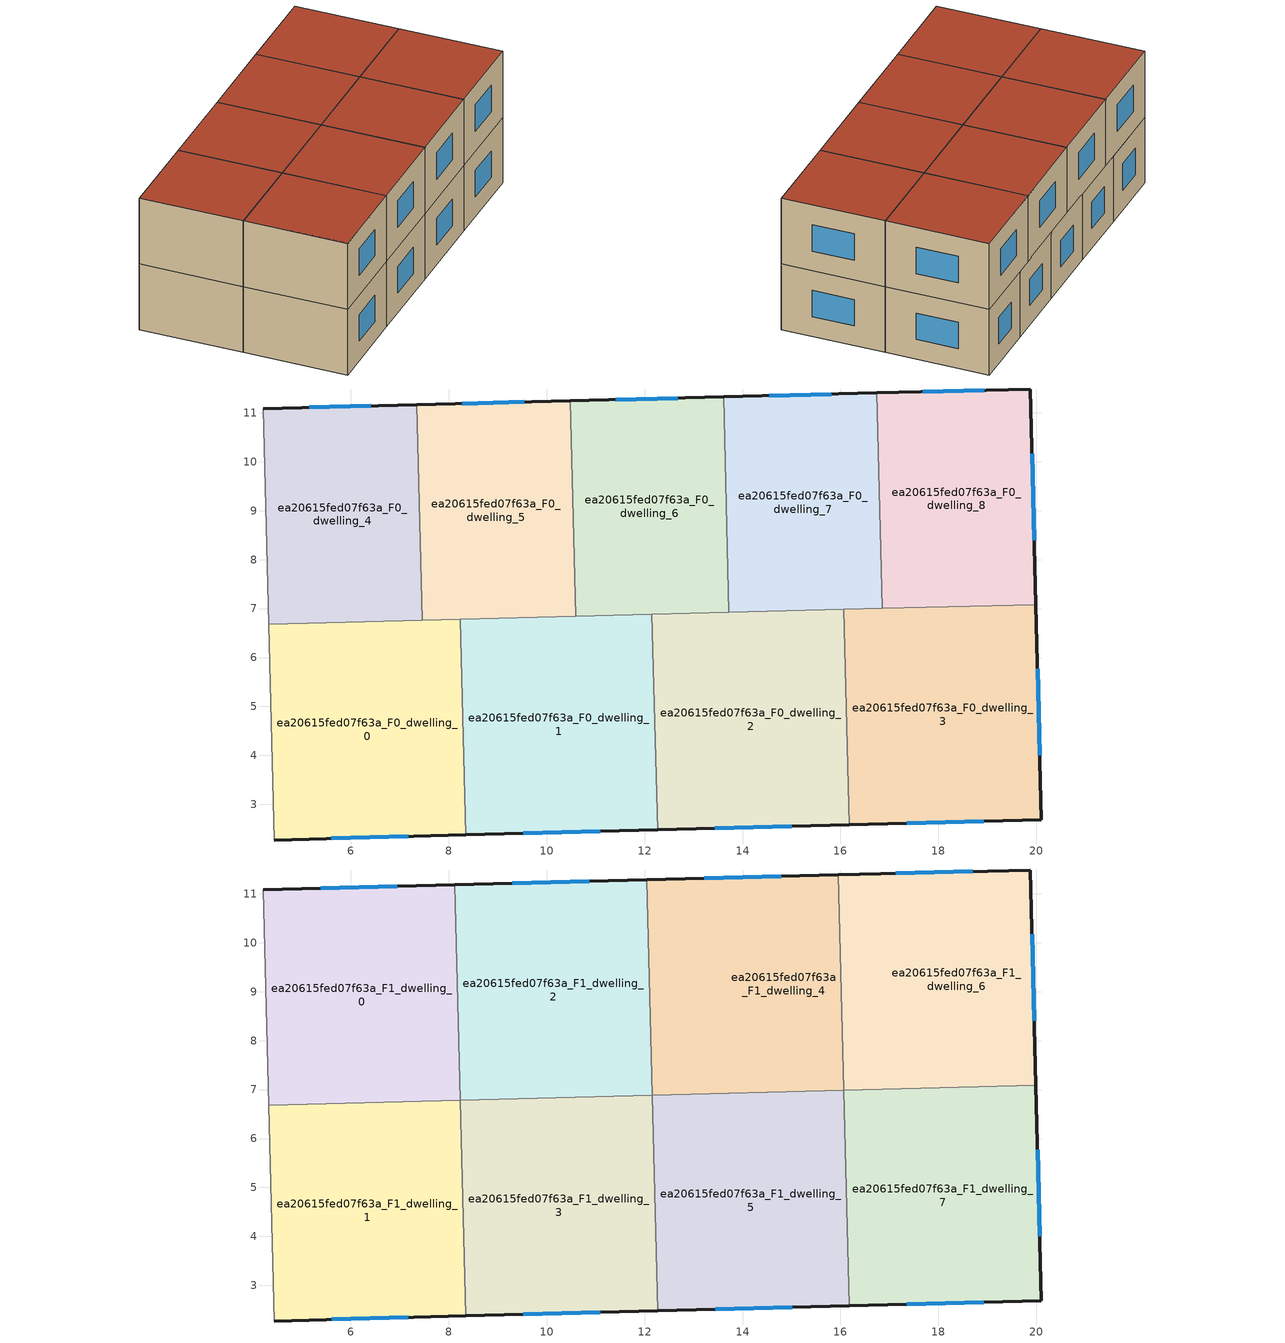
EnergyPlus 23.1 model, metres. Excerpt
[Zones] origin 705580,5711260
ea20615fed07f63a_F0_dwelling_0
 floor ground (EU_floor_Construction): 8.23,6.78 8.35,2.38 4.43,2.27 4.32,6.68 z0
 wall outside (EU_wall_Construction): 4.43,2.27 8.35,2.38 z0:3
 wall to ea20615fed07f63a_F0_dwelling_1 (EU_wall_Construction): 8.35,2.38 8.23,6.78 z0:3
 wall adiabatic (EU_wall_Construction): 4.32,6.68 4.43,2.27 z0:3
 wall to ea20615fed07f63a_F0_dwelling_4 (EU_wall_Construction): 7.45,6.76 4.32,6.68 z0:3
 wall to ea20615fed07f63a_F0_dwelling_5 (EU_wall_Construction): 8.23,6.78 7.45,6.76 z0:3
 window (EU_Window_Construction): 5.6,2.3 7.17,2.35 z0.9:2.1
ea20615fed07f63a_F0_dwelling_1
 floor ground (EU_floor_Construction): 12.15,6.88 12.26,2.48 8.35,2.38 8.23,6.78 z0
 wall outside (EU_wall_Construction): 8.35,2.38 12.26,2.48 z0:3
 wall to ea20615fed07f63a_F0_dwelling_2 (EU_wall_Construction): 12.26,2.48 12.15,6.88 z0:3
 wall to ea20615fed07f63a_F0_dwelling_5 (EU_wall_Construction): 10.59,6.84 8.23,6.78 z0:3
 wall to ea20615fed07f63a_F0_dwelling_6 (EU_wall_Construction): 12.15,6.88 10.59,6.84 z0:3
 window (EU_Window_Construction): 9.52,2.41 11.09,2.45 z0.9:2.1
ea20615fed07f63a_F0_dwelling_2
 floor ground (EU_floor_Construction): 16.07,6.98 16.18,2.58 12.26,2.48 12.15,6.88 z0
 wall outside (EU_wall_Construction): 12.26,2.48 16.18,2.58 z0:3
 wall to ea20615fed07f63a_F0_dwelling_3 (EU_wall_Construction): 16.18,2.58 16.07,6.98 z0:3
 wall to ea20615fed07f63a_F0_dwelling_7 (EU_wall_Construction): 16.07,6.98 13.72,6.92 z0:3
 wall to ea20615fed07f63a_F0_dwelling_6 (EU_wall_Construction): 13.72,6.92 12.15,6.88 z0:3
 window (EU_Window_Construction): 13.44,2.51 15.01,2.55 z0.9:2.1
ea20615fed07f63a_F0_dwelling_3
 floor ground (EU_floor_Construction): 19.99,7.08 20.1,2.69 16.18,2.58 16.07,6.98 z0
 wall outside (EU_wall_Construction): 16.18,2.58 20.1,2.69 19.99,7.08 z0:3
 wall to ea20615fed07f63a_F0_dwelling_8 (EU_wall_Construction): 19.99,7.08 16.86,7 z0:3
 wall to ea20615fed07f63a_F0_dwelling_7 (EU_wall_Construction): 16.86,7 16.07,6.98 z0:3
 window (EU_Window_Construction): 20.07,4 20.03,5.77 / 17.36,2.61 18.93,2.66 z0.9:2.1
ea20615fed07f63a_F0_dwelling_4
 floor ground (EU_floor_Construction): 7.34,11.16 7.45,6.76 4.32,6.68 4.21,11.08 z0
 wall outside (EU_wall_Construction): 7.34,11.16 4.21,11.08 z0:3
 wall to ea20615fed07f63a_F0_dwelling_5 (EU_wall_Construction): 7.45,6.76 7.34,11.16 z0:3
 wall adiabatic (EU_wall_Construction): 4.21,11.08 4.32,6.68 z0:3
 window (EU_Window_Construction): 6.4,11.14 5.15,11.11 z0.9:2.1
 ceiling adiabatic (EU_roof_Construction): 7.45,6.76 7.34,11.16 4.21,11.08 4.32,6.68 z3
ea20615fed07f63a_F0_dwelling_5
 floor ground (EU_floor_Construction): 10.48,11.24 10.59,6.84 7.45,6.76 7.34,11.16 z0
 wall outside (EU_wall_Construction): 10.48,11.24 7.34,11.16 z0:3
 wall to ea20615fed07f63a_F0_dwelling_6 (EU_wall_Construction): 10.59,6.84 10.48,11.24 z0:3
 window (EU_Window_Construction): 9.54,11.22 8.28,11.19 z0.9:2.1
 ceiling adiabatic (EU_roof_Construction): 10.59,6.84 10.48,11.24 8.12,11.18 8.23,6.78 z3; 8.23,6.78 8.12,11.18 7.34,11.16 7.45,6.76 z3
ea20615fed07f63a_F0_dwelling_6
 floor ground (EU_floor_Construction): 13.61,11.33 13.72,6.92 10.59,6.84 10.48,11.24 z0
 wall outside (EU_wall_Construction): 13.61,11.33 10.48,11.24 z0:3
 wall to ea20615fed07f63a_F0_dwelling_7 (EU_wall_Construction): 13.72,6.92 13.61,11.33 z0:3
 window (EU_Window_Construction): 12.67,11.3 11.41,11.27 z0.9:2.1
 ceiling adiabatic (EU_roof_Construction): 12.15,6.88 12.04,11.28 10.48,11.24 10.59,6.84 z3
ea20615fed07f63a_F0_dwelling_7
 floor ground (EU_floor_Construction): 16.74,11.41 16.86,7 13.72,6.92 13.61,11.33 z0
 wall outside (EU_wall_Construction): 16.74,11.41 13.61,11.33 z0:3
 wall to ea20615fed07f63a_F0_dwelling_8 (EU_wall_Construction): 16.86,7 16.74,11.41 z0:3
 window (EU_Window_Construction): 15.81,11.38 14.55,11.35 z0.9:2.1
ea20615fed07f63a_F0_dwelling_8
 floor ground (EU_floor_Construction): 19.88,11.49 19.99,7.08 16.86,7 16.74,11.41 z0
 wall outside (EU_wall_Construction): 19.99,7.08 19.88,11.49 16.74,11.41 z0:3
 window (EU_Window_Construction): 19.96,8.4 19.91,10.17 / 18.94,11.46 17.68,11.43 z0.9:2.1
ea20615fed07f63a_F1_dwelling_0
 floor adiabatic (EU_floor_Construction): 8.12,11.18 8.23,6.78 4.32,6.68 4.21,11.08 z3
 wall outside (EU_wall_Construction): 8.12,11.18 4.21,11.08 z3:6
 wall to ea20615fed07f63a_F1_dwelling_1 (EU_wall_Construction): 4.32,6.68 8.23,6.78 z3:6
 wall adiabatic (EU_wall_Construction): 4.21,11.08 4.32,6.68 z3:6
 wall to ea20615fed07f63a_F1_dwelling_2 (EU_wall_Construction): 8.23,6.78 8.12,11.18 z3:6
 window (EU_Window_Construction): 6.95,11.15 5.38,11.11 z3.9:5.1
 roof outside (EU_roof_Construction): 8.23,6.78 8.12,11.18 4.21,11.08 4.32,6.68 z6
ea20615fed07f63a_F1_dwelling_1
 floor to ea20615fed07f63a_F0_dwelling_0 (EU_floor_Construction): 8.23,6.78 8.35,2.38 4.43,2.27 4.32,6.68 z3
 wall outside (EU_wall_Construction): 4.43,2.27 8.35,2.38 z3:6
 wall adiabatic (EU_wall_Construction): 4.32,6.68 4.43,2.27 z3:6
 wall to ea20615fed07f63a_F1_dwelling_3 (EU_wall_Construction): 8.35,2.38 8.23,6.78 z3:6
 window (EU_Window_Construction): 5.6,2.3 7.18,2.35 z3.9:5.1
 roof outside (EU_roof_Construction): 8.35,2.38 8.23,6.78 4.32,6.68 4.43,2.27 z6
ea20615fed07f63a_F1_dwelling_2
 floor adiabatic (EU_floor_Construction): 12.04,11.28 12.15,6.88 8.23,6.78 8.12,11.18 z3
 wall outside (EU_wall_Construction): 12.04,11.28 8.12,11.18 z3:6
 wall to ea20615fed07f63a_F1_dwelling_3 (EU_wall_Construction): 8.23,6.78 12.15,6.88 z3:6
 wall to ea20615fed07f63a_F1_dwelling_4 (EU_wall_Construction): 12.15,6.88 12.04,11.28 z3:6
 window (EU_Window_Construction): 10.87,11.25 9.3,11.21 z3.9:5.1
 roof outside (EU_roof_Construction): 12.15,6.88 12.04,11.28 8.12,11.18 8.23,6.78 z6
ea20615fed07f63a_F1_dwelling_3
 floor to ea20615fed07f63a_F0_dwelling_1 (EU_floor_Construction): 12.15,6.88 12.26,2.48 8.35,2.38 8.23,6.78 z3
 floor to ea20615fed07f63a_F0_dwelling_2 (EU_floor_Construction): 12.15,6.88 12.22,4.36 12.26,2.48 z3
 wall outside (EU_wall_Construction): 8.35,2.38 12.27,2.48 z3:6
 wall to ea20615fed07f63a_F1_dwelling_5 (EU_wall_Construction): 12.27,2.48 12.15,6.88 z3:6
 window (EU_Window_Construction): 9.52,2.41 11.09,2.45 z3.9:5.1
 roof outside (EU_roof_Construction): 12.27,2.48 12.15,6.88 8.23,6.78 8.35,2.38 z6
ea20615fed07f63a_F1_dwelling_4
 floor to ea20615fed07f63a_F0_dwelling_7 (EU_floor_Construction): 15.96,11.38 16.07,6.98 13.72,6.92 13.61,11.32 z3
 floor to ea20615fed07f63a_F0_dwelling_6 (EU_floor_Construction): 13.61,11.32 13.72,6.92 12.15,6.88 12.04,11.28 z3
 wall outside (EU_wall_Construction): 15.96,11.38 12.04,11.28 z3:6
 wall to ea20615fed07f63a_F1_dwelling_5 (EU_wall_Construction): 12.15,6.88 16.07,6.98 z3:6
 wall to ea20615fed07f63a_F1_dwelling_6 (EU_wall_Construction): 16.07,6.98 15.96,11.38 z3:6
 window (EU_Window_Construction): 14.79,11.35 13.21,11.31 z3.9:5.1
 roof outside (EU_roof_Construction): 16.07,6.98 15.96,11.38 12.04,11.28 12.15,6.88 z6
ea20615fed07f63a_F1_dwelling_5
 floor outside (EU_floor_Construction): 16.07,6.98 16.18,2.58 12.27,2.48 16.18,2.58 16.07,6.98 12.15,6.88 12.21,4.5 12.15,6.88 z3
 floor to ea20615fed07f63a_F0_dwelling_2 (EU_floor_Construction): 16.07,6.98 16.18,2.58 12.27,2.48 12.15,6.88 z3
 wall outside (EU_wall_Construction): 12.27,2.48 16.18,2.58 z3:6
 wall to ea20615fed07f63a_F1_dwelling_7 (EU_wall_Construction): 16.18,2.58 16.07,6.98 z3:6
 window (EU_Window_Construction): 13.44,2.51 15.01,2.55 z3.9:5.1
 roof outside (EU_roof_Construction): 16.18,2.58 16.07,6.98 12.15,6.88 12.27,2.48 z6
ea20615fed07f63a_F1_dwelling_6
 floor to ea20615fed07f63a_F0_dwelling_8 (EU_floor_Construction): 19.88,11.49 19.99,7.08 16.86,7.01 16.74,11.41 z3
 floor to ea20615fed07f63a_F0_dwelling_7 (EU_floor_Construction): 16.74,11.41 16.86,7.01 16.07,6.99 15.96,11.38 z3
 wall outside (EU_wall_Construction): 19.99,7.08 19.88,11.49 15.96,11.38 z3:6
 wall to ea20615fed07f63a_F1_dwelling_7 (EU_wall_Construction): 16.07,6.99 19.99,7.08 z3:6
 window (EU_Window_Construction): 19.96,8.4 19.91,10.17 / 18.71,11.46 17.13,11.41 z3.9:5.1
 roof outside (EU_roof_Construction): 19.99,7.08 19.88,11.49 15.96,11.38 16.07,6.99 z6
ea20615fed07f63a_F1_dwelling_7
 floor to ea20615fed07f63a_F0_dwelling_3 (EU_floor_Construction): 19.99,7.08 20.1,2.69 16.18,2.58 16.07,6.98 z3
 floor to ea20615fed07f63a_F0_dwelling_7 (EU_floor_Construction): 16.86,7.01 16.86,7 16.07,6.98 z3
 wall outside (EU_wall_Construction): 16.18,2.58 20.1,2.69 19.99,7.08 z3:6
 window (EU_Window_Construction): 20.07,4 20.03,5.77 / 17.36,2.61 18.93,2.66 z3.9:5.1
 roof outside (EU_roof_Construction): 20.1,2.69 19.99,7.08 16.07,6.99 16.18,2.58 z6
shading: 4.21,11.08 4.48,2.27 z0:6
[Building]
EU S2 Campaign: North Axis=0; Terrain=City; Solar Distribution=FullExterior
[Site:Location]
London: Latitude=51.5; Longitude=-0.5; Time Zone=0; Elevation=25
[SizingPeriod:WeatherFileDays]
AnnualSizingPeriod: Begin Month=1; Begin Day of Month=1; End Month=12; End Day of Month=31; Day of Week for Start Day=Monday; Use Weather File Daylight Saving Period=No; Use Weather File Rain and Snow Indicators=No
[MATERIAL]
EU_InternalMass_Material: Roughness=MediumRough; Thickness=0.1; Conductivity=1; Density=1800; Specific Heat=900; Thermal Absorptance=0.9; Solar Absorptance=0.7; Visible Absorptance=0.7
[MATERIAL:NOMASS] Roughness=MediumRough; Thermal Absorptance=0.9; Solar Absorptance=0.7; Visible Absorptance=0.7
Name | Thermal Resistance
EU_wall_NoMass | 1.04674
EU_roof_NoMass | 4.32442
EU_floor_NoMass | 2.04616
[WINDOWMATERIAL:SIMPLEGLAZINGSYSTEM]
EU_Window_SimpleGlazing: UFactor=4.25843; Solar Heat Gain Coefficient=0.85; Visible Transmittance=0.85
[CONSTRUCTION]
EU_wall_Construction: EU_wall_NoMass
EU_roof_Construction: EU_roof_NoMass
EU_floor_Construction: EU_floor_NoMass
EU_InternalMass_Construction: EU_InternalMass_Material
EU_Window_Construction: EU_Window_SimpleGlazing
[ZONE] Type=1; Multiplier=1; Ceiling Height=autocalculate; Floor Area=autocalculate; Part of Total Floor Area=Yes
Name | Volume
ea20615fed07f63a_F0_dwelling_0 | 51.7815
ea20615fed07f63a_F1_dwelling_0 | 51.783
ea20615fed07f63a_F0_dwelling_1 | 51.7925
ea20615fed07f63a_F1_dwelling_1 | 51.7786
ea20615fed07f63a_F0_dwelling_2; ea20615fed07f63a_F1_dwelling_6 | 51.7837
ea20615fed07f63a_F1_dwelling_2 | 51.7932
ea20615fed07f63a_F0_dwelling_3; ea20615fed07f63a_F1_dwelling_5 | 51.7749
ea20615fed07f63a_F1_dwelling_3 | 51.8005
ea20615fed07f63a_F0_dwelling_4 | 41.4265
ea20615fed07f63a_F1_dwelling_4 | 51.7698
ea20615fed07f63a_F0_dwelling_5 | 41.4272
ea20615fed07f63a_F0_dwelling_6 | 41.4258
ea20615fed07f63a_F0_dwelling_7 | 41.4243
ea20615fed07f63a_F1_dwelling_7 | 51.7844
ea20615fed07f63a_F0_dwelling_8 | 41.4375
[INTERNALMASS] Construction=EU_InternalMass_Construction
Name | Zone or ZoneList | Surface Area
ea20615fed07f63a_F0_dwelling_0_EU_InternalMass | ea20615fed07f63a_F0_dwelling_0 | 17.2605
ea20615fed07f63a_F0_dwelling_1_EU_InternalMass | ea20615fed07f63a_F0_dwelling_1 | 17.2639
ea20615fed07f63a_F0_dwelling_2_EU_InternalMass | ea20615fed07f63a_F0_dwelling_2 | 17.2612
ea20615fed07f63a_F0_dwelling_3_EU_InternalMass | ea20615fed07f63a_F0_dwelling_3 | 17.2584
ea20615fed07f63a_F0_dwelling_4_EU_InternalMass | ea20615fed07f63a_F0_dwelling_4 | 13.8087
ea20615fed07f63a_F0_dwelling_5_EU_InternalMass | ea20615fed07f63a_F0_dwelling_5 | 13.8093
ea20615fed07f63a_F0_dwelling_6_EU_InternalMass | ea20615fed07f63a_F0_dwelling_6 | 13.8087
ea20615fed07f63a_F0_dwelling_7_EU_InternalMass | ea20615fed07f63a_F0_dwelling_7 | 13.808
ea20615fed07f63a_F0_dwelling_8_EU_InternalMass | ea20615fed07f63a_F0_dwelling_8 | 13.8124
ea20615fed07f63a_F1_dwelling_0_EU_InternalMass | ea20615fed07f63a_F1_dwelling_0 | 17.2612
ea20615fed07f63a_F1_dwelling_1_EU_InternalMass | ea20615fed07f63a_F1_dwelling_1 | 17.2585
ea20615fed07f63a_F1_dwelling_2_EU_InternalMass | ea20615fed07f63a_F1_dwelling_2 | 17.2644
ea20615fed07f63a_F1_dwelling_3_EU_InternalMass | ea20615fed07f63a_F1_dwelling_3 | 17.2656
ea20615fed07f63a_F1_dwelling_4_EU_InternalMass | ea20615fed07f63a_F1_dwelling_4 | 17.2574
ea20615fed07f63a_F1_dwelling_5_EU_InternalMass | ea20615fed07f63a_F1_dwelling_5 | 17.2585
ea20615fed07f63a_F1_dwelling_6_EU_InternalMass | ea20615fed07f63a_F1_dwelling_6 | 17.2615
ea20615fed07f63a_F1_dwelling_7_EU_InternalMass | ea20615fed07f63a_F1_dwelling_7 | 17.2624
[OTHEREQUIPMENT] Fuel Type=Electricity; Design Level Calculation Method=Watts/Area; Power per Zone Floor Area=1; Fraction Latent=0; Fraction Radiant=0; Fraction Lost=0; Carbon Dioxide Generation Rate=0; EndUse Subcategory=EU_Step8_InternalGains
Name | Zone or ZoneList or Space or SpaceList | Schedule
EU_Step8_InternalGain_ea20615fed07f63a_F0_dwelling_0_f000 | ea20615fed07f63a_F0_dwelling_0 | EU_Step8_GainSchedule_ea20615fed07f63a_F0_dwelling_0_f000
EU_Step8_InternalGain_ea20615fed07f63a_F0_dwelling_1_f000 | ea20615fed07f63a_F0_dwelling_1 | EU_Step8_GainSchedule_ea20615fed07f63a_F0_dwelling_1_f000
EU_Step8_InternalGain_ea20615fed07f63a_F0_dwelling_2_f000 | ea20615fed07f63a_F0_dwelling_2 | EU_Step8_GainSchedule_ea20615fed07f63a_F0_dwelling_2_f000
EU_Step8_InternalGain_ea20615fed07f63a_F0_dwelling_3_f000 | ea20615fed07f63a_F0_dwelling_3 | EU_Step8_GainSchedule_ea20615fed07f63a_F0_dwelling_3_f000
EU_Step8_InternalGain_ea20615fed07f63a_F0_dwelling_4_f000 | ea20615fed07f63a_F0_dwelling_4 | EU_Step8_GainSchedule_ea20615fed07f63a_F0_dwelling_4_f000
EU_Step8_InternalGain_ea20615fed07f63a_F0_dwelling_5_f000 | ea20615fed07f63a_F0_dwelling_5 | EU_Step8_GainSchedule_ea20615fed07f63a_F0_dwelling_5_f000
EU_Step8_InternalGain_ea20615fed07f63a_F0_dwelling_6_f000 | ea20615fed07f63a_F0_dwelling_6 | EU_Step8_GainSchedule_ea20615fed07f63a_F0_dwelling_6_f000
EU_Step8_InternalGain_ea20615fed07f63a_F0_dwelling_7_f000 | ea20615fed07f63a_F0_dwelling_7 | EU_Step8_GainSchedule_ea20615fed07f63a_F0_dwelling_7_f000
EU_Step8_InternalGain_ea20615fed07f63a_F0_dwelling_8_f000 | ea20615fed07f63a_F0_dwelling_8 | EU_Step8_GainSchedule_ea20615fed07f63a_F0_dwelling_8_f000
EU_Step8_InternalGain_ea20615fed07f63a_F1_dwelling_0_f000 | ea20615fed07f63a_F1_dwelling_0 | EU_Step8_GainSchedule_ea20615fed07f63a_F1_dwelling_0_f000
EU_Step8_InternalGain_ea20615fed07f63a_F1_dwelling_1_f000 | ea20615fed07f63a_F1_dwelling_1 | EU_Step8_GainSchedule_ea20615fed07f63a_F1_dwelling_1_f000
EU_Step8_InternalGain_ea20615fed07f63a_F1_dwelling_2_f000 | ea20615fed07f63a_F1_dwelling_2 | EU_Step8_GainSchedule_ea20615fed07f63a_F1_dwelling_2_f000
EU_Step8_InternalGain_ea20615fed07f63a_F1_dwelling_3_f000 | ea20615fed07f63a_F1_dwelling_3 | EU_Step8_GainSchedule_ea20615fed07f63a_F1_dwelling_3_f000
EU_Step8_InternalGain_ea20615fed07f63a_F1_dwelling_4_f000 | ea20615fed07f63a_F1_dwelling_4 | EU_Step8_GainSchedule_ea20615fed07f63a_F1_dwelling_4_f000
EU_Step8_InternalGain_ea20615fed07f63a_F1_dwelling_5_f000 | ea20615fed07f63a_F1_dwelling_5 | EU_Step8_GainSchedule_ea20615fed07f63a_F1_dwelling_5_f000
EU_Step8_InternalGain_ea20615fed07f63a_F1_dwelling_6_f000 | ea20615fed07f63a_F1_dwelling_6 | EU_Step8_GainSchedule_ea20615fed07f63a_F1_dwelling_6_f000
EU_Step8_InternalGain_ea20615fed07f63a_F1_dwelling_7_f000 | ea20615fed07f63a_F1_dwelling_7 | EU_Step8_GainSchedule_ea20615fed07f63a_F1_dwelling_7_f000
[ZONEVENTILATION:DESIGNFLOWRATE] Schedule=EU_AlwaysOn; Design Flow Rate Calculation Method=AirChanges/Hour; Air Changes per Hour=0.488719; Ventilation Type=Natural; Fan Pressure Rise=0; Fan Total Efficiency=1; Constant Term Coefficient=1; Temperature Term Coefficient=0; Velocity Term Coefficient=0; Velocity Squared Term Coefficient=0; Minimum Indoor Temperature=-100; Maximum Indoor Temperature=100; Delta Temperature=-100; Minimum Outdoor Temperature=-100; Maximum Outdoor Temperature=100; Maximum Wind Speed=40
Name | Zone or ZoneList or Space or SpaceList
EU_ConstantAir_ea20615fed07f63a_F0_dwelling_0 | ea20615fed07f63a_F0_dwelling_0
EU_ConstantAir_ea20615fed07f63a_F0_dwelling_1 | ea20615fed07f63a_F0_dwelling_1
EU_ConstantAir_ea20615fed07f63a_F0_dwelling_2 | ea20615fed07f63a_F0_dwelling_2
EU_ConstantAir_ea20615fed07f63a_F0_dwelling_3 | ea20615fed07f63a_F0_dwelling_3
EU_ConstantAir_ea20615fed07f63a_F0_dwelling_4 | ea20615fed07f63a_F0_dwelling_4
EU_ConstantAir_ea20615fed07f63a_F0_dwelling_5 | ea20615fed07f63a_F0_dwelling_5
EU_ConstantAir_ea20615fed07f63a_F0_dwelling_6 | ea20615fed07f63a_F0_dwelling_6
EU_ConstantAir_ea20615fed07f63a_F0_dwelling_7 | ea20615fed07f63a_F0_dwelling_7
EU_ConstantAir_ea20615fed07f63a_F0_dwelling_8 | ea20615fed07f63a_F0_dwelling_8
EU_ConstantAir_ea20615fed07f63a_F1_dwelling_0 | ea20615fed07f63a_F1_dwelling_0
EU_ConstantAir_ea20615fed07f63a_F1_dwelling_1 | ea20615fed07f63a_F1_dwelling_1
EU_ConstantAir_ea20615fed07f63a_F1_dwelling_2 | ea20615fed07f63a_F1_dwelling_2
EU_ConstantAir_ea20615fed07f63a_F1_dwelling_3 | ea20615fed07f63a_F1_dwelling_3
EU_ConstantAir_ea20615fed07f63a_F1_dwelling_4 | ea20615fed07f63a_F1_dwelling_4
EU_ConstantAir_ea20615fed07f63a_F1_dwelling_5 | ea20615fed07f63a_F1_dwelling_5
EU_ConstantAir_ea20615fed07f63a_F1_dwelling_6 | ea20615fed07f63a_F1_dwelling_6
EU_ConstantAir_ea20615fed07f63a_F1_dwelling_7 | ea20615fed07f63a_F1_dwelling_7
[HVACTEMPLATE:THERMOSTAT] Constant Heating Setpoint=20; Constant Cooling Setpoint=50
EU_HeatOnly_ea20615fed07f63a_F0_dwelling_0; EU_HeatOnly_ea20615fed07f63a_F0_dwelling_1; EU_HeatOnly_ea20615fed07f63a_F0_dwelling_2; EU_HeatOnly_ea20615fed07f63a_F0_dwelling_3; EU_HeatOnly_ea20615fed07f63a_F0_dwelling_4; EU_HeatOnly_ea20615fed07f63a_F0_dwelling_5; EU_HeatOnly_ea20615fed07f63a_F0_dwelling_6; EU_HeatOnly_ea20615fed07f63a_F0_dwelling_7; EU_HeatOnly_ea20615fed07f63a_F0_dwelling_8; EU_HeatOnly_ea20615fed07f63a_F1_dwelling_0; EU_HeatOnly_ea20615fed07f63a_F1_dwelling_1; EU_HeatOnly_ea20615fed07f63a_F1_dwelling_2; EU_HeatOnly_ea20615fed07f63a_F1_dwelling_3; EU_HeatOnly_ea20615fed07f63a_F1_dwelling_4; EU_HeatOnly_ea20615fed07f63a_F1_dwelling_5; EU_HeatOnly_ea20615fed07f63a_F1_dwelling_6; EU_HeatOnly_ea20615fed07f63a_F1_dwelling_7
[HVACTEMPLATE:ZONE:IDEALLOADSAIRSYSTEM] System Availability Schedule=EU_AlwaysOn; Maximum Heating Supply Air Temperature=50; Minimum Cooling Supply Air Temperature=13; Maximum Heating Supply Air Humidity Ratio=0.0156; Minimum Cooling Supply Air Humidity Ratio=0.0077; Heating Limit=NoLimit; Cooling Limit=NoLimit; Heating Availability Schedule=EU_AlwaysOn; Cooling Availability Schedule=EU_CoolingOff; Dehumidification Control Type=ConstantSensibleHeatRatio; Cooling Sensible Heat Ratio=0.7; Dehumidification Setpoint=60; Humidification Control Type=None; Humidification Setpoint=30; Outdoor Air Method=None; Outdoor Air Flow Rate per Person=0.00944; Outdoor Air Flow Rate per Zone Floor Area=0; Outdoor Air Flow Rate per Zone=0; Demand Controlled Ventilation Type=None; Outdoor Air Economizer Type=NoEconomizer; Heat Recovery Type=None; Sensible Heat Recovery Effectiveness=0.7; Latent Heat Recovery Effectiveness=0.65
Name | Template Thermostat
ea20615fed07f63a_F0_dwelling_0 | EU_HeatOnly_ea20615fed07f63a_F0_dwelling_0
ea20615fed07f63a_F0_dwelling_1 | EU_HeatOnly_ea20615fed07f63a_F0_dwelling_1
ea20615fed07f63a_F0_dwelling_2 | EU_HeatOnly_ea20615fed07f63a_F0_dwelling_2
ea20615fed07f63a_F0_dwelling_3 | EU_HeatOnly_ea20615fed07f63a_F0_dwelling_3
ea20615fed07f63a_F0_dwelling_4 | EU_HeatOnly_ea20615fed07f63a_F0_dwelling_4
ea20615fed07f63a_F0_dwelling_5 | EU_HeatOnly_ea20615fed07f63a_F0_dwelling_5
ea20615fed07f63a_F0_dwelling_6 | EU_HeatOnly_ea20615fed07f63a_F0_dwelling_6
ea20615fed07f63a_F0_dwelling_7 | EU_HeatOnly_ea20615fed07f63a_F0_dwelling_7
ea20615fed07f63a_F0_dwelling_8 | EU_HeatOnly_ea20615fed07f63a_F0_dwelling_8
ea20615fed07f63a_F1_dwelling_0 | EU_HeatOnly_ea20615fed07f63a_F1_dwelling_0
ea20615fed07f63a_F1_dwelling_1 | EU_HeatOnly_ea20615fed07f63a_F1_dwelling_1
ea20615fed07f63a_F1_dwelling_2 | EU_HeatOnly_ea20615fed07f63a_F1_dwelling_2
ea20615fed07f63a_F1_dwelling_3 | EU_HeatOnly_ea20615fed07f63a_F1_dwelling_3
ea20615fed07f63a_F1_dwelling_4 | EU_HeatOnly_ea20615fed07f63a_F1_dwelling_4
ea20615fed07f63a_F1_dwelling_5 | EU_HeatOnly_ea20615fed07f63a_F1_dwelling_5
ea20615fed07f63a_F1_dwelling_6 | EU_HeatOnly_ea20615fed07f63a_F1_dwelling_6
ea20615fed07f63a_F1_dwelling_7 | EU_HeatOnly_ea20615fed07f63a_F1_dwelling_7
[SIZING:ZONE] Zone Cooling Design Supply Air Temperature Input Method=SupplyAirTemperature; Zone Cooling Design Supply Air Temperature=13; Zone Heating Design Supply Air Temperature Input Method=SupplyAirTemperature; Zone Heating Design Supply Air Temperature=50; Zone Cooling Design Supply Air Humidity Ratio=0.008; Zone Heating Design Supply Air Humidity Ratio=0.008; Cooling Design Air Flow Method=DesignDay; Cooling Design Air Flow Rate=0; Cooling Minimum Air Flow per Zone Floor Area=0.000762; Cooling Minimum Air Flow=0; Cooling Minimum Air Flow Fraction=0.2; Heating Design Air Flow Method=DesignDay; Heating Design Air Flow Rate=0; Heating Maximum Air Flow per Zone Floor Area=0.002032; Heating Maximum Air Flow=0.141576; Heating Maximum Air Flow Fraction=0.3; Account for Dedicated Outdoor Air System=No; Dedicated Outdoor Air System Control Strategy=NeutralSupplyAir; Dedicated Outdoor Air Low Setpoint Temperature for Design=autosize; Dedicated Outdoor Air High Setpoint Temperature for Design=autosize; Zone Load Sizing Method=Sensible Load Only No Latent Load; Zone Latent Cooling Design Supply Air Humidity Ratio Input Method=HumidityRatioDifference; Zone Cooling Design Supply Air Humidity Ratio Difference=0.005; Zone Latent Heating Design Supply Air Humidity Ratio Input Method=HumidityRatioDifference; Zone Humidification Design Supply Air Humidity Ratio Difference=0.005
ea20615fed07f63a_F0_dwelling_0; ea20615fed07f63a_F0_dwelling_1; ea20615fed07f63a_F0_dwelling_2; ea20615fed07f63a_F0_dwelling_3; ea20615fed07f63a_F0_dwelling_4; ea20615fed07f63a_F0_dwelling_5; ea20615fed07f63a_F0_dwelling_6; ea20615fed07f63a_F0_dwelling_7; ea20615fed07f63a_F0_dwelling_8; ea20615fed07f63a_F1_dwelling_0; ea20615fed07f63a_F1_dwelling_1; ea20615fed07f63a_F1_dwelling_2; ea20615fed07f63a_F1_dwelling_3; ea20615fed07f63a_F1_dwelling_4; ea20615fed07f63a_F1_dwelling_5; ea20615fed07f63a_F1_dwelling_6; ea20615fed07f63a_F1_dwelling_7
[SCHEDULE:CONSTANT]
Name | Hourly Value
EU_AlwaysOn | 1
EU_CoolingOff | 0
[SCHEDULE:FILE] Column Number=1; Rows to Skip at Top=0; Number of Hours of Data=8760; Column Separator=Comma; Interpolate to Timestep=No; Minutes per Item=60; Adjust Schedule for Daylight Savings=Yes
Name | File
EU_Step8_GainSchedule_ea20615fed07f63a_F0_dwelling_0_f000 | ../../schedules/ea20615fed07f63a/ea20615fed07f63a_F0_dwelling_0_f000_gain.csv
EU_Step8_GainSchedule_ea20615fed07f63a_F0_dwelling_1_f000 | ../../schedules/ea20615fed07f63a/ea20615fed07f63a_F0_dwelling_1_f000_gain.csv
EU_Step8_GainSchedule_ea20615fed07f63a_F0_dwelling_2_f000 | ../../schedules/ea20615fed07f63a/ea20615fed07f63a_F0_dwelling_2_f000_gain.csv
EU_Step8_GainSchedule_ea20615fed07f63a_F0_dwelling_3_f000 | ../../schedules/ea20615fed07f63a/ea20615fed07f63a_F0_dwelling_3_f000_gain.csv
EU_Step8_GainSchedule_ea20615fed07f63a_F0_dwelling_4_f000 | ../../schedules/ea20615fed07f63a/ea20615fed07f63a_F0_dwelling_4_f000_gain.csv
EU_Step8_GainSchedule_ea20615fed07f63a_F0_dwelling_5_f000 | ../../schedules/ea20615fed07f63a/ea20615fed07f63a_F0_dwelling_5_f000_gain.csv
EU_Step8_GainSchedule_ea20615fed07f63a_F0_dwelling_6_f000 | ../../schedules/ea20615fed07f63a/ea20615fed07f63a_F0_dwelling_6_f000_gain.csv
EU_Step8_GainSchedule_ea20615fed07f63a_F0_dwelling_7_f000 | ../../schedules/ea20615fed07f63a/ea20615fed07f63a_F0_dwelling_7_f000_gain.csv
EU_Step8_GainSchedule_ea20615fed07f63a_F0_dwelling_8_f000 | ../../schedules/ea20615fed07f63a/ea20615fed07f63a_F0_dwelling_8_f000_gain.csv
EU_Step8_GainSchedule_ea20615fed07f63a_F1_dwelling_0_f000 | ../../schedules/ea20615fed07f63a/ea20615fed07f63a_F1_dwelling_0_f000_gain.csv
EU_Step8_GainSchedule_ea20615fed07f63a_F1_dwelling_1_f000 | ../../schedules/ea20615fed07f63a/ea20615fed07f63a_F1_dwelling_1_f000_gain.csv
EU_Step8_GainSchedule_ea20615fed07f63a_F1_dwelling_2_f000 | ../../schedules/ea20615fed07f63a/ea20615fed07f63a_F1_dwelling_2_f000_gain.csv
EU_Step8_GainSchedule_ea20615fed07f63a_F1_dwelling_3_f000 | ../../schedules/ea20615fed07f63a/ea20615fed07f63a_F1_dwelling_3_f000_gain.csv
EU_Step8_GainSchedule_ea20615fed07f63a_F1_dwelling_4_f000 | ../../schedules/ea20615fed07f63a/ea20615fed07f63a_F1_dwelling_4_f000_gain.csv
EU_Step8_GainSchedule_ea20615fed07f63a_F1_dwelling_5_f000 | ../../schedules/ea20615fed07f63a/ea20615fed07f63a_F1_dwelling_5_f000_gain.csv
EU_Step8_GainSchedule_ea20615fed07f63a_F1_dwelling_6_f000 | ../../schedules/ea20615fed07f63a/ea20615fed07f63a_F1_dwelling_6_f000_gain.csv
EU_Step8_GainSchedule_ea20615fed07f63a_F1_dwelling_7_f000 | ../../schedules/ea20615fed07f63a/ea20615fed07f63a_F1_dwelling_7_f000_gain.csv
